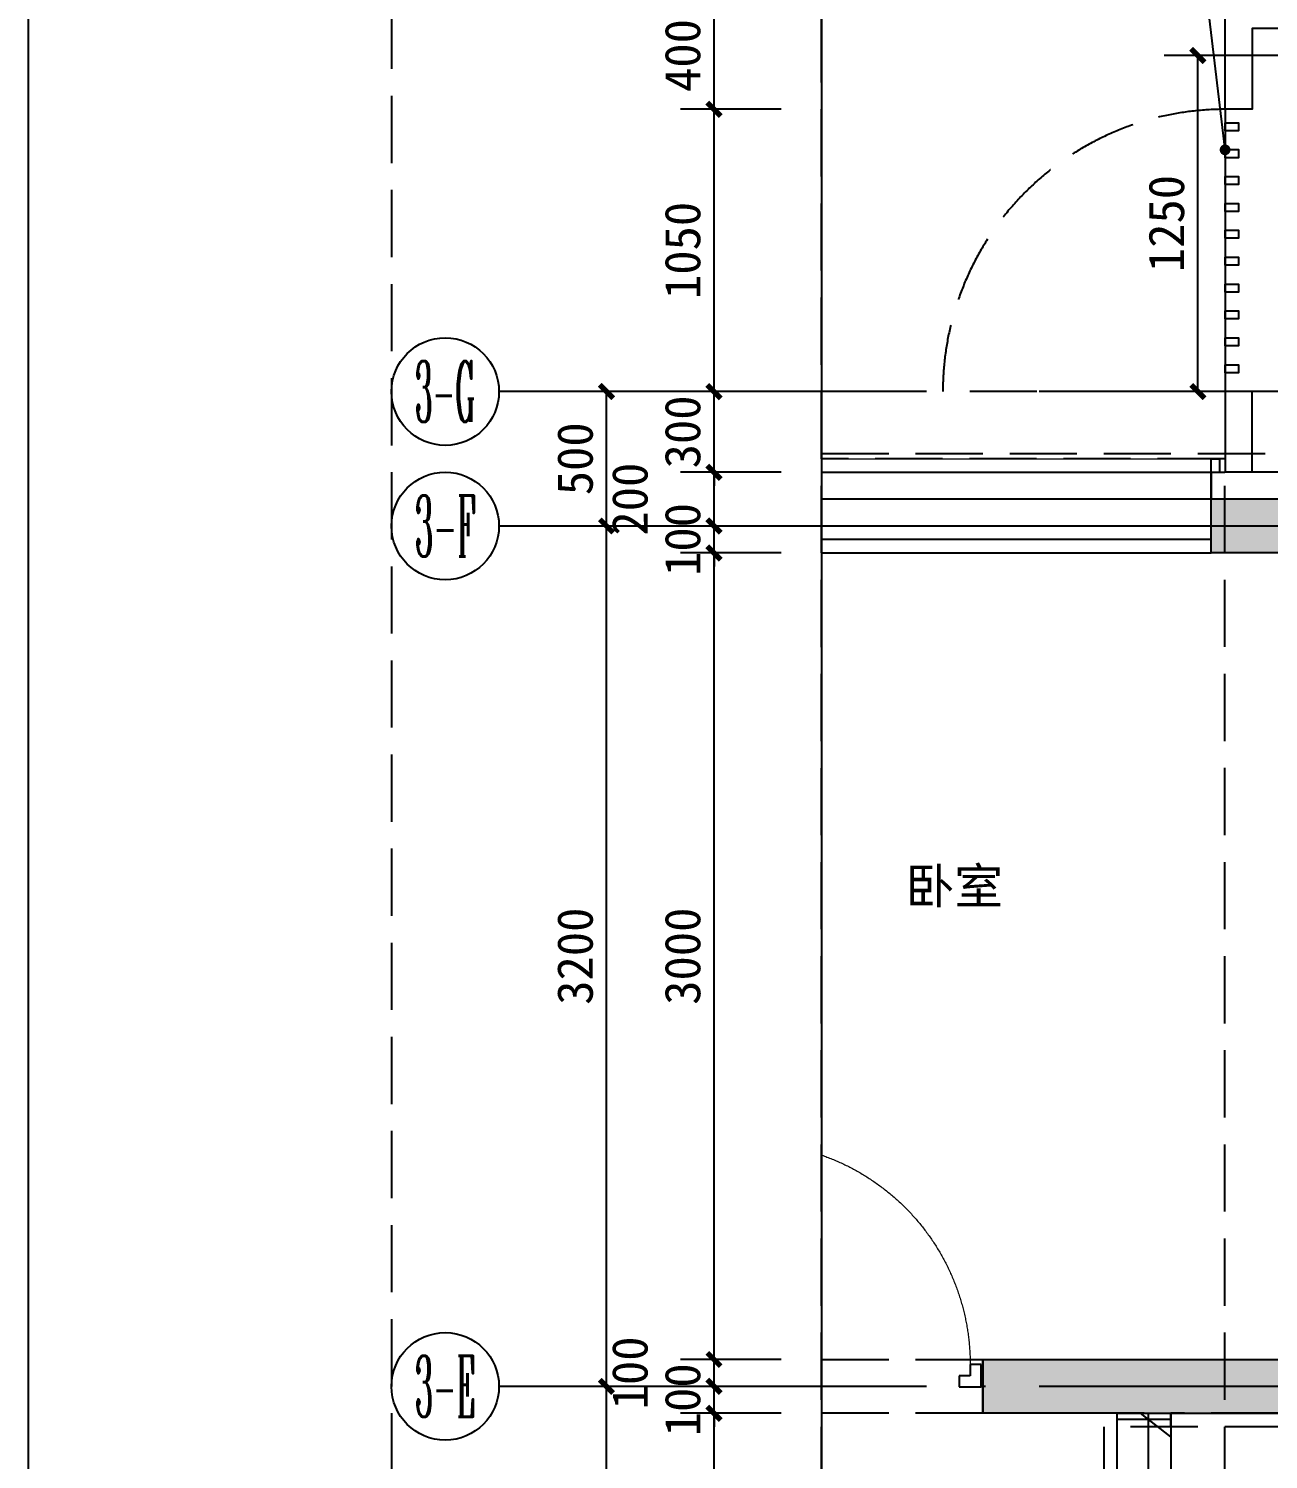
# Model space of a CAD drawing. Extents: x -10817 to 167545, y 26551 to 157048.
# Drawn here: x 25133 to 29746, y 119902 to 125224 of the extents above; entities that cross this region are included whole.
import ezdxf
from ezdxf.enums import TextEntityAlignment as Align
from ezdxf.xclip import XClip

# ---------------------------------------------------------------- set-up
doc = ezdxf.new("R2010")
doc.units = 0
doc.header["$LTSCALE"] = 1000
doc.header["$MEASUREMENT"] = 0
doc.header["$XCLIPFRAME"] = 0
for name, pattern in [('120-CF-3.1x2.3$0$DASH', [0.35, 0.25, -0.1]), ('120-墙体$0$120-墙体$0$DASH', [0.35, 0.25, -0.1]), ('120-墙体$0$DASH', [0.35, 0.25, -0.1]), ('DASH', [0.35, 0.25, -0.1]), ('DOTE', [2.42, 2, -0.2, 0.02, -0.2])]:
    doc.linetypes.add(name, pattern=pattern)
doc.layers.get('Defpoints').update_dxf_attribs({"color": 30, "linetype": 'DASH'})
for name, color, linetype in [('120-CF-3.1x2.3$0$A-FLOR-SPCL', 225, 'Continuous'), ('120-J-MC$0$A-WALL-INSL', 241, 'Continuous'), ('120-墙体$0$110-墙体$0$A-FLOR-UNDR', 177, 'Continuous'), ('120-墙体$0$110-墙体$0$A-FURN-MOVE', 47, 'Continuous'), ('120-墙体$0$120-墙体$0$A-COLU-CONC-HATC', 204, 'Continuous'), ('120-墙体$0$120-墙体$0$A-DOOR', 51, 'Continuous'), ('120-墙体$0$120-墙体$0$A-FURN-MOVE', 47, '120-墙体$0$120-墙体$0$DASH'), ('120-墙体$0$120-墙体$0$A-WALL-BLOK', 131, 'Continuous'), ('120-墙体$0$120-墙体$0$A-WALL-CONC', 9, 'Continuous'), ('120-墙体$0$120-墙体$0$A-WALL-INSL', 241, 'Continuous'), ('120-墙体$0$A-FLOR-HRAL', 71, 'Continuous'), ('120-墙体$0$A-FLOR-SPCL', 225, 'Continuous'), ('120-墙体$0$A-FLOR-UNDR', 177, 'Continuous'), ('120-墙体$0$A-WALL-BLOK', 131, 'Continuous'), ('120-墙体$0$A-WALL-STUD', 133, 'Continuous'), ('120-墙体$0$FF-固定家具(吊柜不落地、到顶)', 30, 'Continuous'), ('120-墙体-首层$0$120-墙体-首层$0$A-COLU-CONC-HATC', 204, 'Continuous'), ('120-墙体-首层$0$A-WALL-BLOK', 131, 'Continuous'), ('125-北侧门头$0$125-北侧门头$0$A-00-HX-113-wall-01Y$0$HRAL', 31, 'Continuous'), ('125-核心筒-首层南入$0$A-WALL-INSL', 241, 'Continuous'), ('3#楼首层线脚$0$A-00-HX-113-wall-01Y$0$HRAL', 31, 'Continuous'), ('A-ANNO-AXIS-CIRC', 3, 'Continuous'), ('A-ANNO-AXIS-TEXT', 7, 'Continuous'), ('A-ANNO-DIMS', 3, 'Continuous'), ('A-ANNO-DOTE', 10, 'DOTE'), ('A-ANNO-NOTE', 3, 'Continuous'), ('A-ANNO-SYMB', 3, 'Continuous'), ('A-ANNO-TEXT', 7, 'Continuous'), ('A-DOOR', 51, 'Continuous'), ('AXIS_TEXT', 7, 'Continuous')]:
    doc.layers.add(name, color=color, linetype=linetype)
doc.layers.add('120-墙体$0$A-DOOR', color=51, linetype='Continuous', plot=False)
doc.layers.add('3#楼首层线脚$0$A-00-15-4#-PM-TF$0$00-装饰-看', color=46, linetype='Continuous', lineweight=5)
doc.styles.add('120-CF-3.1x2.3$0$地上图例$0$厨、卫01$0$08.60厨卫$0$Standard', font='simhei.ttf')
doc.styles.add('_TCH_AXIS', font='COMPLEX', dxfattribs={"bigfont": 'GBCBIG'})
doc.styles.add('_TCH_DIM_T3', font='')
doc.styles.add('COMPLEX', font='COMPLEX')
doc.styles.get("Standard").update_dxf_attribs({"font": ''})
doc.styles.get('_TCH_DIM_T3').set_extended_font_data('SimSun')
doc.styles.get('Standard').set_extended_font_data('SimSun')
doc.dimstyles.new('_TCH_ARCH&&50', dxfattribs={"dimtxt": 132.911392, "dimasz": 50, "dimexe": 125, "dimexo": 150, "dimgap": 50, "dimtad": 1, "dimdec": 0, "dimzin": 0, "dimdsep": 46, "dimtxsty": '_TCH_DIM_T3', "dimblk": 'ARCHTICK', "dimcen": 0.09, "dimclrt": 7, "dimazin": 2, "dimtfac": 1, "dimtdec": 0, "dimtix": 1, "dimtmove": 2, "dimatfit": 3, "dimfxl": 50, "dimtolj": 1, "dimtzin": 0, "dimarcsym": 0})
pattern_1 = [(0, (0, 0), (0, 350), []), (37.875, (400, 0), (-169.615, 218.077), []), (90, (400, 0), (-450, 3e-14), [])]

# ---------------------------------------------------------------- blocks, each defined once
blk = doc.blocks.new('120-J-MC')
at = {"layer": '120-J-MC$0$A-WALL-INSL'}
for points in [[(-5700, 100), (-5700, 200), (-5500, 200), (-5500, 220), (-4700, 220), (-4700, 100)], [(-3500, 100), (-3500, 220), (-2500, 220), (-2500, 100)], [(-7200, 100), (-7200, 200), (-7250, 200)]]:
    blk.add_lwpolyline(points, dxfattribs=at)
blk = doc.blocks.new('120-J-MC-首层')
at = {"layer": 'Defpoints'}
blk.add_lwpolyline([(-6150, -10950), (-7250, -10950), (-7250, 250), (750, 250), (750, -12150), (-6150, -12150)], close=True, dxfattribs=at)
ref = blk.add_blockref('120-J-MC', (0, 0))
XClip(ref).set_block_clipping_path([(-6170.8192622978, -10950), (-7249.9951632023, -10950), (-7249.9951632023, 250), (750, 250), (750, -12150), (-6170.8192622978, -12150)])
blk = doc.blocks.new('125-北侧门头')
at = {"layer": '125-北侧门头$0$125-北侧门头$0$A-00-HX-113-wall-01Y$0$HRAL'}
for points in [[(2999.3, -1750), (4048.5, -1750), (4048.5, -2050), (4148.7, -2050), (4148.7, -1650), (2999.3, -1650)], [(4148.7, -2050), (4148.7, -3100)], [(4048.5, -3400), (4048.5, -3100), (4148.7, -3100), (4148.7, -3400)]]:
    blk.add_lwpolyline(points, dxfattribs=at)
for points in [[(4148.7, -2130), (4148.7, -2100), (4098.7, -2100), (4098.6, -2130)], [(4148.7, -2230), (4148.7, -2200), (4098.7, -2200), (4098.6, -2230)], [(4148.7, -2330), (4148.7, -2300), (4098.7, -2300), (4098.6, -2330)], [(4148.7, -2430), (4148.7, -2400), (4098.7, -2400), (4098.6, -2430)], [(4148.7, -2530), (4148.7, -2500), (4098.7, -2500), (4098.6, -2530)], [(4148.7, -2630), (4148.7, -2600), (4098.7, -2600), (4098.6, -2630)], [(4148.7, -2730), (4148.7, -2700), (4098.7, -2700), (4098.6, -2730)], [(4148.7, -2830), (4148.7, -2800), (4098.7, -2800), (4098.6, -2830)], [(4148.7, -2930), (4148.7, -2900), (4098.7, -2900), (4098.6, -2930)], [(4148.7, -3030), (4148.7, -3000), (4098.7, -3000), (4098.6, -3030)]]:
    blk.add_lwpolyline(points, close=True, dxfattribs=at)
blk = doc.blocks.new('125-核心筒-首层南入')
at = {"layer": '125-核心筒-首层南入$0$A-WALL-INSL'}
blk.add_lwpolyline([(600, 10800), (600, 10900), (1250, 10900), (1250, 7900), (1450, 7900), (1450, 7300), (2400, 7300)], dxfattribs=at)
blk.add_blockref('125-北侧门头', (-1750, 10700))
blk = doc.blocks.new('*U193')
at = {"layer": '120-墙体$0$110-墙体$0$A-FLOR-UNDR'}
blk.add_line((0, 40.8), (280.7, 40.8), dxfattribs=at)
at = {"layer": '120-墙体$0$110-墙体$0$A-FURN-MOVE'}
blk.add_lwpolyline([(0, 390.8), (127.1, 84), (290, 40.8)], dxfattribs=at)
blk.add_lwpolyline([(10.6, 51.3), (290, 51.3), (290, 380.8), (10.6, 380.8)], close=True, dxfattribs=at)
blk.add_lwpolyline([(175, 30.8, 0, 30, 0), (175, 10, 30, 30, 0)], format="xyseb", dxfattribs=at)
at = {"layer": '120-墙体$0$FF-固定家具(吊柜不落地、到顶)'}
blk.add_lwpolyline([(0, 390.8), (300, 390.8), (300, 40.8), (0, 40.8)], close=True, dxfattribs=at)
blk = doc.blocks.new('120-CF-3.1x2.3$0$jyr5')
at = {"layer": '120-CF-3.1x2.3$0$A-FLOR-SPCL'}
for p, q in [((745622.7, 32900.4), (745622.7, 33049.9)), ((745642.7, 32900.4), (745642.7, 33049.9)), ((745603.7, 32932.4), (745603.7, 32831.3)), ((745623.7, 32932.4), (745623.7, 32831.3)), ((745662.2, 32887.9), (745655.2, 32887.9)), ((745662.2, 32867.9), (745655.2, 32867.9)), ((745806.7, 32877.9), (745770.7, 32877.9)), ((745806.7, 32733.9), (745806.7, 32877.9)), ((745615.4, 32803.1), (745661.7, 32756.8)), ((745629.5, 32817.2), (745675.9, 32770.9)), ((745806.7, 32733.9), (745770.7, 32733.9))]:
    blk.add_line(p, q, dxfattribs=at)
for points in [[(745600.7, 32954.9, -1), (745626.7, 32954.9), (745626.7, 32932.4), (745600.7, 32932.4)], [(745655.2, 32864.9), (745639.7, 32864.9, -0.414214), (745619.7, 32884.9), (745619.7, 32900.4), (745645.7, 32900.4), (745645.7, 32890.9), (745655.2, 32890.9)], [(745770.7, 32712.9), (745770.7, 32898.9, 0.414214), (745760.7, 32908.9), (745643.7, 32908.9, 0.414214), (745633.7, 32898.9), (745633.7, 32712.9, 0.414214), (745643.7, 32702.9), (745760.7, 32702.9, 0.414214)], [(745684.7, 32890.9, -1), (745684.7, 32864.9), (745662.2, 32864.9), (745662.2, 32890.9)], [(745693.9, 32757.1, -1), (745675.5, 32738.7), (745659.6, 32754.6), (745678, 32773)]]:
    blk.add_lwpolyline(points, format="xyb", close=True, dxfattribs=at)
for centre, radius in [((745632.7, 33078.2), 30), ((745684.7, 32877.9), 15), ((745684.7, 32877.9), 10), ((745684.7, 32747.9), 15), ((745684.7, 32747.9), 10)]:
    blk.add_circle(centre, radius, dxfattribs=at)
for radius in [40, 20]:
    blk.add_arc((745643.7, 32831.3), radius, 180, 225, dxfattribs=at)
blk = doc.blocks.new('120-CF-3.1x2.3$0$分集水器')
at = {"layer": '120-CF-3.1x2.3$0$A-FLOR-SPCL'}
blk.add_lwpolyline([(650, 120), (0, 120), (0, 0), (650, 0)], close=True, dxfattribs=at)
at = {"layer": '120-CF-3.1x2.3$0$A-FLOR-SPCL', "style": '120-CF-3.1x2.3$0$地上图例$0$厨、卫01$0$08.60厨卫$0$Standard'}
blk.add_text('F', height=104.6, dxfattribs=at).set_placement((288.5, 8.9))
blk = doc.blocks.new('120-CF-3.1x2.3$0$A$C7214d1e0')
at = {"layer": '120-CF-3.1x2.3$0$A-FLOR-SPCL'}
for p, q in [((966.4, 797), (0, 797)), ((0, 797), (0, 153.5)), ((384.4, 153.5), (384.4, 797)), ((966.4, 153.5), (966.4, 797)), ((0, 732.8), (384.4, 732.8)), ((384.4, 732.8), (966.4, 732.8)), ((0, 153.5), (966.4, 153.5)), ((403.6, 0), (966.4, 153.5)), ((547.8, 153.5), (425.8, 123.9)), ((425.8, 123.9), (437.9, 30.8)), ((437.9, 30.8), (399.8, 14.3)), ((399.8, 14.3), (403.6, 0))]:
    blk.add_line(p, q, dxfattribs=at)
blk = doc.blocks.new('120-CF-3.1x2.3$0$建-1-2#楼提资底图$0$A-HXD-X1-F1$0$大单盆')
for p, q in [((34861.3, 15124.9), (34861.3, 14703.2)), ((35552.1, 15154.1), (34890.4, 15154.1)), ((35581.3, 15124.9), (35581.3, 14703.2)), ((34949.5, 15076.4), (35493.8, 15076.4)), ((35396.5, 15098.1), (35359.7, 14999.7)), ((35376.5, 14990), (35443.3, 15071.1)), ((35424.4, 15108.1), (35438, 15100.3)), ((34891.2, 14761.5), (34891.2, 15018.1)), ((35552.1, 15018.1), (35552.1, 14761.5)), ((35359.7, 14999.7), (35376.5, 14990)), ((35493.8, 14703.2), (34949.5, 14703.2)), ((34890.4, 14674.1), (35552.1, 14674.1))]:
    blk.add_line(p, q)
for centre, radius in [((35368.1, 15105.5), 19.4), ((35484.7, 15105.5), 19.4), ((35541.7, 15105.5), 19.4), ((35406.1, 14914), 24.3)]:
    blk.add_circle(centre, radius)
for centre, radius, start, end in [((34890.4, 15124.9), 29.1, 90, 180), ((35552.1, 15124.9), 29.1, 0, 90), ((34949.5, 15018.1), 58.3, 90, 180), ((35414.7, 15091.3), 19.4, 60, 159.4623), ((35428.3, 15083.5), 19.4, 320.5377, 60), ((35493.8, 15018.1), 58.3, 0, 90), ((34949.5, 14761.5), 58.3, 180, 270), ((35493.8, 14761.5), 58.3, 270, 0), ((34890.4, 14703.2), 29.1, 180, 270), ((35552.1, 14703.2), 29.1, 270, 0)]:
    blk.add_arc(centre, radius, start, end)
blk = doc.blocks.new('120-CF-3.1x2.3$0$88')
for p, q in [((-662.94, 388.62), (22.86, 388.62)), ((-662.94, 0), (-662.94, 388.62)), ((-640.08, 0), (-640.08, 388.62)), ((0, 0), (0, 388.62)), ((22.86, 388.62), (22.86, 0)), ((-502.92, 342.9), (-502.92, 297.18)), ((-137.16, 342.9), (-137.16, 297.18)), ((-594.36, 251.46), (-548.64, 251.46)), ((-411.48, 251.46), (-457.2, 251.46)), ((-228.6, 251.46), (-182.88, 251.46)), ((-45.72, 251.46), (-91.44, 251.46)), ((-502.92, 160.02), (-502.92, 205.74)), ((-137.16, 160.02), (-137.16, 205.74)), ((0, 137.16), (-640.08, 137.16)), ((22.86, 0), (-662.94, 0)), ((0, 45.72), (-640.08, 45.72))]:
    blk.add_line(p, q)
for centre, radius in [((-502.92, 251.46), 91.44), ((-137.16, 251.46), 91.44), ((-571.5, 91.44), 22.86), ((-480.06, 91.44), 22.86), ((-297.18, 91.44), 22.86), ((-228.6, 91.44), 22.86), ((-137.16, 91.44), 22.86), ((-68.58, 91.44), 22.86)]:
    blk.add_circle(centre, radius)
blk = doc.blocks.new('120-CF-3.1x2.3$0$XU-125-SF$0$$0$XU-(115-120)H(2)$0$A-Kitchen-Water heater-340x190')
at = {"layer": '120-CF-3.1x2.3$0$A-FLOR-SPCL'}
for p, q in [((47.3, -187), (47.3, -185)), ((77.3, -185), (77.3, -187))]:
    blk.add_line(p, q, dxfattribs=at)
for points in [[(57.8, -20), (67.8, 0), (140.8, 0), (150.8, -20), (170.8, -20), (170.8, -165, -0.414214), (150.8, -185), (-149.2, -185, -0.414214), (-169.2, -165), (-169.2, -20), (-149.2, -20), (-139.2, 0), (-66.2, 0), (-56.2, -20)], [(-64.2, -55), (75.8, -55, 0.414214), (80.8, -50), (80.8, -40, -0.414214), (85.8, -35), (155.8, -35), (155.8, -165, -0.414214), (150.8, -170), (-149.2, -170, -0.414214), (-154.2, -165), (-154.2, -35), (-74.2, -35, -0.414214), (-69.2, -40), (-69.2, -50, 0.414214)]]:
    blk.add_lwpolyline(points, format="xyb", close=True, dxfattribs=at)
blk.add_lwpolyline([(57.8, -20), (120.8, -20), (130.8, 0)], dxfattribs=at)
blk.add_lwpolyline([(64.8, -185), (64.8, -199, -0.414214), (63.8, -200), (60.8, -200, -0.414214), (59.8, -199), (59.8, -185)], format="xyb", dxfattribs=at)
for centre, radius in [((-54.2, -40), 8), ((0.8, -40), 12), ((67.8, -40), 8)]:
    blk.add_circle(centre, radius, dxfattribs=at)
for centre, start, end in [((60.9, -171.1), 229.4531, 266.9441), ((63.7, -171.1), 273.0559, 310.5469)]:
    blk.add_arc(centre, 20.9, start, end, dxfattribs=at)
at = {"layer": '120-CF-3.1x2.3$0$A-FLOR-SPCL', "style": '120-CF-3.1x2.3$0$地上图例$0$厨、卫01$0$08.60厨卫$0$Standard'}
blk.add_text('R', height=104.6, rotation=90, dxfattribs=at).set_placement((58.4, -119.4))
blk = doc.blocks.new('120-CF-3.1x2.3')
at = {"layer": '120-CF-3.1x2.3$0$A-FLOR-SPCL'}
for p, q in [((-400, -50), (-1950, -50)), ((-1950, -50), (-1950, -350)), ((-400, -450), (-400, -50)), ((-2250, -350), (-2250, -3050))]:
    blk.add_line(p, q, dxfattribs=at)
at = {"layer": '120-CF-3.1x2.3$0$A-FLOR-SPCL', "linetype": '120-CF-3.1x2.3$0$DASH'}
blk.add_line((-1950, -350), (-2250, -350), dxfattribs=at)
for points in [[(-1950, -350), (-2250, -350), (-2250, -1095), (-1950, -1095)], [(-1980, -380), (-2220, -380), (-2220, -1065), (-1980, -1065)], [(-400, -450), (-50, -450), (-50, -1115.9), (-400, -1115.9)], [(-370, -480), (-80, -480), (-80, -1085.9), (-370, -1085.9)], [(-1950, -1095), (-2250, -1095), (-2250, -1950), (-1950, -1950)], [(-400, -1115.9), (-50, -1115.9), (-50, -1731.8), (-400, -1731.8)], [(-1980, -1125), (-2220, -1125), (-2220, -1920), (-1980, -1920)], [(-370, -1145.9), (-80, -1145.9), (-80, -1701.8), (-370, -1701.8)], [(-400, -1731.8), (-50, -1731.8), (-50, -2347.7), (-400, -2347.7)], [(-370, -1761.8), (-80, -1761.8), (-80, -2317.7), (-370, -2317.7)], [(-400, -2347.7), (-50, -2347.7), (-50, -3045), (-400, -3045)], [(-370, -2377.7), (-80, -2377.7), (-80, -3015), (-370, -3015)]]:
    blk.add_lwpolyline(points, close=True, dxfattribs=at)
for points in [[(-2220, -380), (-1980, -1065)], [(-1980, -380), (-2220, -1065)], [(-80, -480), (-370, -1085.9)], [(-370, -480), (-80, -1085.9)], [(-2220, -1125), (-1980, -1920)], [(-1980, -1125), (-2220, -1920)], [(-80, -1145.9), (-370, -1701.8)], [(-370, -1145.9), (-80, -1701.8)], [(-80, -1761.8), (-370, -2317.7)], [(-370, -1761.8), (-80, -2317.7)], [(-80, -2377.7), (-370, -3015)], [(-370, -2377.7), (-80, -3015)]]:
    blk.add_lwpolyline(points, dxfattribs=at)
at = {"layer": '120-CF-3.1x2.3$0$A-FLOR-SPCL'}
blk.add_lwpolyline([(-50, -3045), (-650, -3045), (-650, -650), (-1650, -650), (-1650, -1950), (-2250, -1950)], dxfattribs=at)
at = {"layer": '120-CF-3.1x2.3$0$A-FLOR-SPCL', "linetype": '120-CF-3.1x2.3$0$DASH', "ltscale": 0.5}
blk.add_lwpolyline([(-80, -1609.5), (-80, -2204.5), (-630, -2204.5), (-630, -1609.5)], close=True, dxfattribs=at)
at = {"layer": 'Defpoints'}
blk.add_lwpolyline([(-2300, 0), (0, 0), (0, -3100), (-2300, -3100)], close=True, dxfattribs=at)
blk.add_blockref('120-CF-3.1x2.3$0$分集水器', (-1510, -170))
at = {"layer": '120-CF-3.1x2.3$0$A-FLOR-SPCL'}
for name, p, rotation in [('120-CF-3.1x2.3$0$jyr5', (-33512.8, 745522.2), 270), ('120-CF-3.1x2.3$0$XU-125-SF$0$$0$XU-(115-120)H(2)$0$A-Kitchen-Water heater-340x190', (-50, -774.8), 270), ('120-CF-3.1x2.3$0$88', (-530, -2227), 270), ('120-CF-3.1x2.3$0$A$C7214d1e0', (-1453, -3036.4), 90)]:
    blk.add_blockref(name, p, dxfattribs=dict(at, rotation=rotation))
at = {"layer": '120-CF-3.1x2.3$0$A-FLOR-SPCL', "extrusion": (0, 0, -1), "zscale": -1}
blk.add_blockref('120-CF-3.1x2.3$0$建-1-2#楼提资底图$0$A-HXD-X1-F1$0$大单盆', (-34071.3, -15274.1), dxfattribs=at)
blk = doc.blocks.new('120-墙体$0$A$C738E77EC')
at = {"layer": '120-墙体$0$A-DOOR'}
for points in [[(-777.5, 70), (0, 70), (0, 100), (-777.5, 100)], [(-777.5, 35), (0, 35), (0, 65), (-777.5, 65)], [(-777.5, 0), (0, 0), (0, 30), (-777.5, 30)]]:
    blk.add_lwpolyline(points, close=True, dxfattribs=at)
blk.add_lwpolyline([(-777.5, 15), (-902.5, 15), (-871.9, 50)], dxfattribs=at)
blk = doc.blocks.new('120-墙体$0$A$C58701B68')
at = {"layer": '120-墙体$0$A-FLOR-SPCL'}
h = blk.add_hatch(dxfattribs=at)
h.set_pattern_fill('ANSI37', color=256, scale=75, angle=180, style=0)
h.set_pattern_definition([(225, (-1337723.929, -290666.487), (6.629126075, -6.62912607), []), (315, (-1337723.929, -290666.487), (6.62912607, 6.629126075), [])])
h.paths.add_polyline_path([(37.5, 415), (0, 350), (-37.5, 415)])
h = blk.add_hatch(dxfattribs=at)
h.set_pattern_fill('ANSI37', color=256, scale=75, angle=180, style=0)
h.set_pattern_definition([(225, (-1337723.929, -290791.149), (6.629126075, -6.62912607), []), (315, (-1337723.929, -290791.149), (6.62912607, 6.629126075), [])])
h.paths.add_polyline_path([(37.5, -65), (0, 0), (-37.5, -65)])
at = {"layer": '120-墙体$0$A-FLOR-SPCL', "linetype": '120-墙体$0$DASH'}
blk.add_line((0, 498.1), (0, -112.5), dxfattribs=at)
at = {"layer": '120-墙体$0$A-FLOR-SPCL'}
for points in [[(37.5, 415), (0, 350), (-37.5, 415)], [(-40, 0), (40, 0), (40, 350), (-40, 350)], [(37.5, -65), (0, 0), (-37.5, -65)]]:
    blk.add_lwpolyline(points, close=True, dxfattribs=at)
blk = doc.blocks.new('120-墙体$0$120-墙体$0$$TCHSYS$WIN2D')
for p, q in [((-0.5, 0.5), (0.5, 0.5)), ((-0.5, 0.5), (-0.5, -0.5)), ((0.5, 0.5), (0.5, -0.5)), ((0.5, 0.1667), (-0.5, 0.1667)), ((0.5, -0.1667), (-0.5, -0.1667)), ((-0.5, -0.5), (0.5, -0.5))]:
    blk.add_line(p, q)
blk = doc.blocks.new('120-墙体$0$120-墙体$0$$DorLib2D$00000009')
for p, q in [((0.4129, 0.9053), (0.4129, 0.0807)), ((0.4541, 0.9053), (0.4129, 0.9053)), ((0.4541, 0.0807), (0.4541, 0.9053)), ((0.4129, 0.7822), (0.378, 0.7822)), ((0.489, 0.7822), (0.4541, 0.7822)), ((0.4129, 0.6235), (0.378, 0.6235)), ((0.489, 0.6235), (0.4541, 0.6235)), ((-0.4941, 0.0807), (-0.4529, 0.0807)), ((-0.4941, -0.0018), (-0.4941, 0.0807)), ((-0.4529, 0.0807), (-0.4529, 0.0395)), ((0.4129, 0.0807), (0.4541, 0.0807)), ((0.4953, 0.0807), (0.4541, 0.0807)), ((0.4541, 0.0807), (0.4541, 0.0395)), ((0.4953, -0.0018), (0.4953, 0.0807)), ((-0.4529, 0.0395), (-0.4117, 0.0395)), ((-0.4117, 0.0395), (-0.4117, -0.0018)), ((0.4541, 0.0395), (0.4129, 0.0395)), ((0.4129, 0.0395), (0.4129, -0.0018)), ((-0.4941, -0.0018), (-0.4941, -0.0018)), ((-0.4117, -0.0018), (-0.4941, -0.0018)), ((0.4129, -0.0018), (0.4953, -0.0018)), ((0.4953, -0.0018), (0.4953, -0.0018))]:
    blk.add_line(p, q)
at = {"lineweight": 13}
for p, q in [((0.378, 0.7822), (0.378, 0.6235)), ((0.489, 0.7822), (0.489, 0.6235))]:
    blk.add_line(p, q, dxfattribs=at)
blk.add_arc((0.3716, 0.0817), 0.8246, 87.134, 180.0717, dxfattribs=at)
blk = doc.blocks.new('120-墙体')
at = {"layer": '120-墙体$0$120-墙体$0$A-COLU-CONC-HATC'}
for points in [[(-7800, 100), (-7800, -100), (-7200, -100), (-7200, 100)], [(-5700, 100), (-5700, -100), (-5250, -100), (-5250, 100)], [(-5250, 100), (-5250, -100), (-4700, -100), (-4700, 100)], [(-3500, 100), (-3500, -100), (-2850, -100), (-2850, 100)], [(-2850, 100), (-2850, -100), (-2500, -100), (-2500, 100)], [(-6950, -3300), (-6950, -3100), (-7800, -3100), (-7800, -3300)], [(-6950, -3300), (-6350, -3300), (-6350, -3100), (-6950, -3100)]]:
    blk.add_hatch(color=256, dxfattribs=at).paths.add_polyline_path(points)
h = blk.add_hatch(dxfattribs=at)
h.set_pattern_fill('空心砖', color=256, scale=100, style=0)
h.set_pattern_definition(pattern_1)
h.paths.add_polyline_path([(-7050, -4700), (-6850, -4900), (-6850, -3300), (-7050, -3300)])
at = {"layer": '120-墙体$0$120-墙体$0$A-FURN-MOVE'}
blk.add_circle((-5050, -250), 55, dxfattribs=at)
at = {"layer": '120-墙体$0$120-墙体$0$A-WALL-BLOK'}
for p, q in [((-5300, -100), (-5300, -3100)), ((-5200, -100), (-5200, -3200)), ((-2900, -100), (-2900, -3200)), ((-2800, -100), (-2800, -3100)), ((-5300, -3100), (-5350, -3100)), ((-2750, -3100), (-2800, -3100)), ((-5150, -3200), (-5200, -3200)), ((-5150, -3300), (-5150, -3200)), ((-2900, -3200), (-2950, -3200)), ((-2950, -3300), (-2950, -3200)), ((-5250, -3300), (-5350, -3300)), ((-5150, -3300), (-5250, -3300)), ((-2850, -3300), (-2950, -3300)), ((-2750, -3300), (-2850, -3300))]:
    blk.add_line(p, q, dxfattribs=at)
at = {"layer": '120-墙体$0$120-墙体$0$A-WALL-CONC'}
for p, q in [((-7800, 100), (-7200, 100)), ((-7200, -100), (-7200, 100)), ((-5700, -100), (-5700, 100)), ((-5700, 100), (-5250, 100)), ((-5250, 100), (-4700, 100)), ((-4700, -100), (-4700, 100)), ((-3500, -100), (-3500, 100)), ((-3500, 100), (-2850, 100)), ((-2850, 100), (-2500, 100)), ((-7800, -100), (-7200, -100)), ((-5700, -100), (-5250, -100)), ((-5250, -100), (-4700, -100)), ((-3500, -100), (-2850, -100)), ((-2850, -100), (-2500, -100)), ((-6950, -3100), (-7800, -3100)), ((-6350, -3100), (-6950, -3100)), ((-6350, -3300), (-6350, -3100)), ((-5350, -3100), (-5350, -3300)), ((-6950, -3300), (-7800, -3300)), ((-6950, -3300), (-6350, -3300))]:
    blk.add_line(p, q, dxfattribs=at)
at = {"layer": '120-墙体$0$120-墙体$0$A-WALL-INSL'}
for p, q in [((-4700, 220), (-4700, 100)), ((-3500, 220), (-3500, 100)), ((-7200, 200), (-7200, 100)), ((-5700, 200), (-5700, 100))]:
    blk.add_line(p, q, dxfattribs=at)
blk.add_lwpolyline([(-7200, 100), (-7200, 200), (-7250, 200)], dxfattribs=at)
at = {"layer": '120-墙体$0$A-FLOR-HRAL'}
blk.add_lwpolyline([(-7200, -50), (-5700, -50), (-5700, -100), (-7200, -100)], close=True, dxfattribs=at)
at = {"layer": '120-墙体$0$A-FLOR-UNDR'}
blk.add_lwpolyline([(-2900, -550), (-3300, -550), (-3300, -100), (-2900, -100)], close=True, dxfattribs=at)
blk.add_lwpolyline([(-2900, -100), (-3161.6, -164.3), (-3200, -450)], dxfattribs=at)
at = {"layer": '120-墙体$0$A-WALL-BLOK'}
for p, q in [((-7050, -4700), (-7050, -3300)), ((-6850, -4900), (-6850, -3300))]:
    blk.add_line(p, q, dxfattribs=at)
at = {"layer": '120-墙体$0$A-WALL-STUD'}
for p, q in [((-4950, -100), (-4950, -350)), ((-4900, -100), (-4950, -100)), ((-4900, -100), (-4900, -400)), ((-3250, -500), (-3250, -100)), ((-3250, -100), (-3200, -100)), ((-3200, -450), (-3200, -100)), ((-5200, -350), (-4950, -350)), ((-5200, -350), (-5200, -400)), ((-5200, -400), (-4900, -400)), ((-2900, -450), (-3200, -450)), ((-2900, -500), (-2900, -450)), ((-2900, -500), (-3250, -500))]:
    blk.add_line(p, q, dxfattribs=at)
at = {"layer": 'Defpoints'}
blk.add_lwpolyline([(-7800, 100), (-7800, -3300), (-7050, -3300), (-7050, -4700), (-8350, -4700), (-8350, -7200), (-9550, -7200), (-9550, -11200)], dxfattribs=at)
blk.add_lwpolyline([(-6350, -3300), (-1750, -3300), (-1750, -3100), (-6350, -3100)], close=True, dxfattribs=at)
for name, p in [('120-墙体$0$A$C58701B68', (-3375, -130)), ('120-CF-3.1x2.3', (-2900, -100))]:
    blk.add_blockref(name, p)
at = {"xscale": -1}
blk.add_blockref('120-墙体$0$A$C738E77EC', (-5150, -3300), dxfattribs=at)
at = {"layer": '120-墙体$0$120-墙体$0$A-DOOR'}
for p, xscale, yscale, zscale in [((-4100, 60), -1200, -320, 320), ((-6450, 50), -1500, -300, 300)]:
    blk.add_blockref('120-墙体$0$120-墙体$0$$TCHSYS$WIN2D', p, dxfattribs=dict(at, xscale=xscale, yscale=yscale, zscale=zscale))
at = {"layer": '120-墙体$0$120-墙体$0$A-DOOR', "xscale": -1000, "yscale": -1000, "zscale": 200, "rotation": 180}
blk.add_blockref('120-墙体$0$120-墙体$0$$DorLib2D$00000009', (-5850, -3200), dxfattribs=at)
at = {"layer": '120-墙体$0$FF-固定家具(吊柜不落地、到顶)'}
blk.add_blockref('*U193', (-3200, -490.8), dxfattribs=at)
blk = doc.blocks.new('120-墙体-首层')
at = {"layer": '120-墙体-首层$0$120-墙体-首层$0$A-COLU-CONC-HATC'}
h = blk.add_hatch(dxfattribs=at)
h.set_pattern_fill('空心砖', color=256, scale=100, style=0)
h.set_pattern_definition(pattern_1)
h.paths.add_polyline_path([(-7050, -3300), (-7050, -5800), (-6850, -5800), (-6850, -3300)])
at = {"layer": '120-墙体-首层$0$A-WALL-BLOK'}
for p, q in [((-7050, -3300), (-7050, -5800)), ((-6850, -3300), (-7050, -3300)), ((-6850, -5800), (-6850, -3300))]:
    blk.add_line(p, q, dxfattribs=at)
at = {"layer": 'Defpoints'}
blk.add_lwpolyline([(-9600, -10995), (-9600, -11250), (750, -11250), (750, -4850), (250, -4850), (250, 270), (-7850, 270), (-7850, -3350), (-6800, -3350), (-6800, -6400), (-6500, -6400), (-6500, -10995)], close=True, dxfattribs=at)
ref = blk.add_blockref('120-墙体', (0, 0))
XClip(ref).set_block_clipping_path([(-9600, -10995), (-9600, -11250), (750, -11250), (750, -4850), (250, -4850), (250, 270), (-7850, 270), (-7850, -3350), (-6800, -3350), (-6800, -6400), (-6500, -6400), (-6500, -10995)])
blk = doc.blocks.new('3#楼首层线脚')
at = {"layer": '3#楼首层线脚$0$A-00-15-4#-PM-TF$0$00-装饰-看', "color": 251}
blk.add_lwpolyline([(3949.3, 7350), (2450, 7349.9)], dxfattribs=at)
blk.add_lwpolyline([(3949.3, 7350), (2450, 7349.9)], dxfattribs=at)
at = {"layer": '3#楼首层线脚$0$A-00-HX-113-wall-01Y$0$HRAL'}
blk.add_lwpolyline([(2450, 7300), (2450, 7350), (2420, 7350), (2420, 7300)], dxfattribs=at)
blk.add_lwpolyline([(2450, 7300), (2450, 7350), (2420, 7350), (2420, 7300)], dxfattribs=at)
blk = doc.blocks.new('_ArchTick')
at = {"color": 0, "linetype": 'ByBlock', "const_width": 0.4}
blk.add_lwpolyline([(-0.5, -0.5), (0.5, 0.5)], dxfattribs=at)
blk = doc.blocks.new('*D2760')
at = {"layer": 'A-ANNO-DIMS', "color": 0, "lineweight": -2, "transparency": 16777216}
for p, q in [((29883.3, 125123.5), (29358.3, 125123.5)), ((29483.3, 123873.4), (29483.3, 125123.5)), ((29883.3, 123873.4), (29358.3, 123873.4))]:
    blk.add_line(p, q, dxfattribs=at)
at = {"layer": 'Defpoints', "color": 0, "transparency": 16777216}
for p in [(29483.3, 125123.5), (30033.3, 125123.5), (30033.3, 123873.4)]:
    blk.add_point(p, dxfattribs=at)
at = {"layer": 'A-ANNO-DIMS', "color": 0, "lineweight": -2, "transparency": 16777216, "xscale": 50, "yscale": 50, "zscale": 50}
for p, rotation in [((29483.3, 125123.5), 90), ((29483.3, 123873.4), 270)]:
    blk.add_blockref('_ArchTick', p, dxfattribs=dict(at, rotation=rotation))
at = {"layer": 'A-ANNO-DIMS', "color": 7, "transparency": 16777216, "insert": (29366.9, 124498.5), "char_height": 132.91, "attachment_point": 5, "rotation": 90, "style": '_TCH_DIM_T3'}
blk.add_mtext('\\A1;1250', dxfattribs=at)
blk = doc.blocks.new('*D3246')
at = {"layer": 'A-ANNO-DIMS', "color": 0, "lineweight": -2, "transparency": 16777216}
for p, q in [((27933.1, 120073.5), (27558.1, 120073.5)), ((27683.1, 118573.5), (27683.1, 120073.5)), ((27933.1, 118573.5), (27558.1, 118573.5))]:
    blk.add_line(p, q, dxfattribs=at)
at = {"layer": 'Defpoints', "color": 0, "transparency": 16777216}
for p in [(27683.1, 120073.5), (28083.1, 120073.5), (28083.1, 118573.5)]:
    blk.add_point(p, dxfattribs=at)
at = {"layer": 'A-ANNO-DIMS', "color": 0, "lineweight": -2, "transparency": 16777216, "xscale": 50, "yscale": 50, "zscale": 50}
for p, rotation in [((27683.1, 120073.5), 90), ((27683.1, 118573.5), 270)]:
    blk.add_blockref('_ArchTick', p, dxfattribs=dict(at, rotation=rotation))
at = {"layer": 'A-ANNO-DIMS', "color": 7, "transparency": 16777216, "insert": (27566.7, 119323.5), "char_height": 132.91, "attachment_point": 5, "rotation": 90, "style": '_TCH_DIM_T3'}
blk.add_mtext('\\A1;1500', dxfattribs=at)
blk = doc.blocks.new('*D3247')
at = {"layer": 'A-ANNO-DIMS', "color": 0, "lineweight": -2, "transparency": 16777216}
for p, q in [((27683.1, 120173.5), (27683.1, 120223.5)), ((27933.1, 120173.5), (27558.1, 120173.5)), ((27683.1, 120073.5), (27683.1, 120173.5)), ((27933.1, 120073.5), (27558.1, 120073.5)), ((27683.1, 120073.5), (27683.1, 120023.5))]:
    blk.add_line(p, q, dxfattribs=at)
at = {"layer": 'Defpoints', "color": 0, "transparency": 16777216}
for p in [(27683.1, 120173.5), (28083.1, 120173.5), (28083.1, 120073.5)]:
    blk.add_point(p, dxfattribs=at)
at = {"layer": 'A-ANNO-DIMS', "color": 0, "lineweight": -2, "transparency": 16777216, "xscale": 50, "yscale": 50, "zscale": 50}
for p, rotation in [((27683.1, 120173.5), 270), ((27683.1, 120073.5), 90)]:
    blk.add_blockref('_ArchTick', p, dxfattribs=dict(at, rotation=rotation))
at = {"layer": 'A-ANNO-DIMS', "color": 7, "transparency": 16777216, "insert": (27566.7, 120123.5), "char_height": 132.91, "attachment_point": 5, "rotation": 90, "style": '_TCH_DIM_T3'}
blk.add_mtext('\\A1;100', dxfattribs=at)
blk = doc.blocks.new('*D3248')
at = {"layer": 'A-ANNO-DIMS', "color": 0, "lineweight": -2, "transparency": 16777216}
for p, q in [((27933.1, 120273.5), (27558.1, 120273.5)), ((27683.1, 120173.5), (27683.1, 120273.5)), ((27933.1, 120173.5), (27558.1, 120173.5))]:
    blk.add_line(p, q, dxfattribs=at)
at = {"layer": 'Defpoints', "color": 0, "transparency": 16777216}
for p in [(27683.1, 120273.5), (28083.1, 120273.5), (28083.1, 120173.5)]:
    blk.add_point(p, dxfattribs=at)
at = {"layer": 'A-ANNO-DIMS', "color": 0, "lineweight": -2, "transparency": 16777216, "xscale": 50, "yscale": 50, "zscale": 50}
for p, rotation in [((27683.1, 120273.5), 90), ((27683.1, 120173.5), 270)]:
    blk.add_blockref('_ArchTick', p, dxfattribs=dict(at, rotation=rotation))
at = {"layer": 'A-ANNO-DIMS', "color": 7, "transparency": 16777216, "insert": (27370.6, 120223.5), "char_height": 132.91, "attachment_point": 5, "rotation": 90, "style": '_TCH_DIM_T3'}
blk.add_mtext('\\A1;100', dxfattribs=at)
blk = doc.blocks.new('*D3249')
at = {"layer": 'A-ANNO-DIMS', "color": 0, "lineweight": -2, "transparency": 16777216}
for p, q in [((27933.1, 123273.5), (27558.1, 123273.5)), ((27683.1, 120273.5), (27683.1, 123273.5)), ((27933.1, 120273.5), (27558.1, 120273.5))]:
    blk.add_line(p, q, dxfattribs=at)
at = {"layer": 'Defpoints', "color": 0, "transparency": 16777216}
for p in [(27683.1, 123273.5), (28083.1, 123273.5), (28083.1, 120273.5)]:
    blk.add_point(p, dxfattribs=at)
at = {"layer": 'A-ANNO-DIMS', "color": 0, "lineweight": -2, "transparency": 16777216, "xscale": 50, "yscale": 50, "zscale": 50}
for p, rotation in [((27683.1, 123273.5), 90), ((27683.1, 120273.5), 270)]:
    blk.add_blockref('_ArchTick', p, dxfattribs=dict(at, rotation=rotation))
at = {"layer": 'A-ANNO-DIMS', "color": 7, "transparency": 16777216, "insert": (27566.7, 121773.5), "char_height": 132.91, "attachment_point": 5, "rotation": 90, "style": '_TCH_DIM_T3'}
blk.add_mtext('\\A1;3000', dxfattribs=at)
blk = doc.blocks.new('*D3250')
at = {"layer": 'A-ANNO-DIMS', "color": 0, "lineweight": -2, "transparency": 16777216}
for p, q in [((27683.1, 123373.5), (27683.1, 123423.5)), ((27933.1, 123373.5), (27558.1, 123373.5)), ((27683.1, 123273.5), (27683.1, 123373.5)), ((27933.1, 123273.5), (27558.1, 123273.5)), ((27683.1, 123273.5), (27683.1, 123223.5))]:
    blk.add_line(p, q, dxfattribs=at)
at = {"layer": 'Defpoints', "color": 0, "transparency": 16777216}
for p in [(27683.1, 123373.5), (28083.1, 123373.5), (28083.1, 123273.5)]:
    blk.add_point(p, dxfattribs=at)
at = {"layer": 'A-ANNO-DIMS', "color": 0, "lineweight": -2, "transparency": 16777216, "xscale": 50, "yscale": 50, "zscale": 50}
for p, rotation in [((27683.1, 123373.5), 270), ((27683.1, 123273.5), 90)]:
    blk.add_blockref('_ArchTick', p, dxfattribs=dict(at, rotation=rotation))
at = {"layer": 'A-ANNO-DIMS', "color": 7, "transparency": 16777216, "insert": (27566.7, 123323.5), "char_height": 132.91, "attachment_point": 5, "rotation": 90, "style": '_TCH_DIM_T3'}
blk.add_mtext('\\A1;100', dxfattribs=at)
blk = doc.blocks.new('*D3251')
at = {"layer": 'A-ANNO-DIMS', "color": 0, "lineweight": -2, "transparency": 16777216}
for p, q in [((27933.1, 123573.5), (27558.1, 123573.5)), ((27683.1, 123373.5), (27683.1, 123573.5)), ((27933.1, 123373.5), (27558.1, 123373.5))]:
    blk.add_line(p, q, dxfattribs=at)
at = {"layer": 'Defpoints', "color": 0, "transparency": 16777216}
for p in [(27683.1, 123573.5), (28083.1, 123573.5), (28083.1, 123373.5)]:
    blk.add_point(p, dxfattribs=at)
at = {"layer": 'A-ANNO-DIMS', "color": 0, "lineweight": -2, "transparency": 16777216, "xscale": 50, "yscale": 50, "zscale": 50}
for p, rotation in [((27683.1, 123573.5), 90), ((27683.1, 123373.5), 270)]:
    blk.add_blockref('_ArchTick', p, dxfattribs=dict(at, rotation=rotation))
at = {"layer": 'A-ANNO-DIMS', "color": 7, "transparency": 16777216, "insert": (27370.6, 123473.5), "char_height": 132.91, "attachment_point": 5, "rotation": 90, "style": '_TCH_DIM_T3'}
blk.add_mtext('\\A1;200', dxfattribs=at)
blk = doc.blocks.new('*D3252')
at = {"layer": 'A-ANNO-DIMS', "color": 0, "lineweight": -2, "transparency": 16777216}
for p, q in [((27683.1, 123873.5), (27683.1, 123923.5)), ((27933.1, 123873.5), (27558.1, 123873.5)), ((27683.1, 123573.5), (27683.1, 123873.5)), ((27933.1, 123573.5), (27558.1, 123573.5)), ((27683.1, 123573.5), (27683.1, 123523.5))]:
    blk.add_line(p, q, dxfattribs=at)
at = {"layer": 'Defpoints', "color": 0, "transparency": 16777216}
for p in [(27683.1, 123873.5), (28083.1, 123873.5), (28083.1, 123573.5)]:
    blk.add_point(p, dxfattribs=at)
at = {"layer": 'A-ANNO-DIMS', "color": 0, "lineweight": -2, "transparency": 16777216, "xscale": 50, "yscale": 50, "zscale": 50}
for p, rotation in [((27683.1, 123873.5), 270), ((27683.1, 123573.5), 90)]:
    blk.add_blockref('_ArchTick', p, dxfattribs=dict(at, rotation=rotation))
at = {"layer": 'A-ANNO-DIMS', "color": 7, "transparency": 16777216, "insert": (27566.7, 123723.5), "char_height": 132.91, "attachment_point": 5, "rotation": 90, "style": '_TCH_DIM_T3'}
blk.add_mtext('\\A1;300', dxfattribs=at)
blk = doc.blocks.new('*D3253')
at = {"layer": 'A-ANNO-DIMS', "color": 0, "lineweight": -2, "transparency": 16777216}
for p, q in [((27933.1, 124923.5), (27558.1, 124923.5)), ((27683.1, 123873.5), (27683.1, 124923.5)), ((27933.1, 123873.5), (27558.1, 123873.5))]:
    blk.add_line(p, q, dxfattribs=at)
at = {"layer": 'Defpoints', "color": 0, "transparency": 16777216}
for p in [(27683.1, 124923.5), (28083.1, 124923.5), (28083.1, 123873.5)]:
    blk.add_point(p, dxfattribs=at)
at = {"layer": 'A-ANNO-DIMS', "color": 0, "lineweight": -2, "transparency": 16777216, "xscale": 50, "yscale": 50, "zscale": 50}
for p, rotation in [((27683.1, 124923.5), 90), ((27683.1, 123873.5), 270)]:
    blk.add_blockref('_ArchTick', p, dxfattribs=dict(at, rotation=rotation))
at = {"layer": 'A-ANNO-DIMS', "color": 7, "transparency": 16777216, "insert": (27566.7, 124398.5), "char_height": 132.91, "attachment_point": 5, "rotation": 90, "style": '_TCH_DIM_T3'}
blk.add_mtext('\\A1;1050', dxfattribs=at)
blk = doc.blocks.new('*D3254')
at = {"layer": 'A-ANNO-DIMS', "color": 0, "lineweight": -2, "transparency": 16777216}
for p, q in [((27933.1, 125323.5), (27558.1, 125323.5)), ((27683.1, 124923.5), (27683.1, 125323.5)), ((27933.1, 124923.5), (27558.1, 124923.5))]:
    blk.add_line(p, q, dxfattribs=at)
at = {"layer": 'Defpoints', "color": 0, "transparency": 16777216}
for p in [(27683.1, 125323.5), (28083.1, 125323.5), (28083.1, 124923.5)]:
    blk.add_point(p, dxfattribs=at)
at = {"layer": 'A-ANNO-DIMS', "color": 0, "lineweight": -2, "transparency": 16777216, "xscale": 50, "yscale": 50, "zscale": 50}
for p, rotation in [((27683.1, 125323.5), 90), ((27683.1, 124923.5), 270)]:
    blk.add_blockref('_ArchTick', p, dxfattribs=dict(at, rotation=rotation))
at = {"layer": 'A-ANNO-DIMS', "color": 7, "transparency": 16777216, "insert": (27566.7, 125123.5), "char_height": 132.91, "attachment_point": 5, "rotation": 90, "style": '_TCH_DIM_T3'}
blk.add_mtext('\\A1;400', dxfattribs=at)
blk = doc.blocks.new('*D3261')
at = {"layer": 'A-ANNO-DIMS', "color": 0, "lineweight": -2, "transparency": 16777216}
for p, q in [((27533.1, 120173.5), (27158.1, 120173.5)), ((27283.1, 118573.5), (27283.1, 120173.5)), ((27533.1, 118573.5), (27158.1, 118573.5))]:
    blk.add_line(p, q, dxfattribs=at)
at = {"layer": 'Defpoints', "color": 0, "transparency": 16777216}
for p in [(27283.1, 120173.5), (27683.1, 120173.5), (27683.1, 118573.5)]:
    blk.add_point(p, dxfattribs=at)
at = {"layer": 'A-ANNO-DIMS', "color": 0, "lineweight": -2, "transparency": 16777216, "xscale": 50, "yscale": 50, "zscale": 50}
for p, rotation in [((27283.1, 120173.5), 90), ((27283.1, 118573.5), 270)]:
    blk.add_blockref('_ArchTick', p, dxfattribs=dict(at, rotation=rotation))
at = {"layer": 'A-ANNO-DIMS', "color": 7, "transparency": 16777216, "insert": (27166.7, 119373.5), "char_height": 132.91, "attachment_point": 5, "rotation": 90, "style": '_TCH_DIM_T3'}
blk.add_mtext('\\A1;1600', dxfattribs=at)
blk = doc.blocks.new('*D3262')
at = {"layer": 'A-ANNO-DIMS', "color": 0, "lineweight": -2, "transparency": 16777216}
for p, q in [((27533.1, 123373.5), (27158.1, 123373.5)), ((27283.1, 120173.5), (27283.1, 123373.5)), ((27533.1, 120173.5), (27158.1, 120173.5))]:
    blk.add_line(p, q, dxfattribs=at)
at = {"layer": 'Defpoints', "color": 0, "transparency": 16777216}
for p in [(27283.1, 123373.5), (27683.1, 123373.5), (27683.1, 120173.5)]:
    blk.add_point(p, dxfattribs=at)
at = {"layer": 'A-ANNO-DIMS', "color": 0, "lineweight": -2, "transparency": 16777216, "xscale": 50, "yscale": 50, "zscale": 50}
for p, rotation in [((27283.1, 123373.5), 90), ((27283.1, 120173.5), 270)]:
    blk.add_blockref('_ArchTick', p, dxfattribs=dict(at, rotation=rotation))
at = {"layer": 'A-ANNO-DIMS', "color": 7, "transparency": 16777216, "insert": (27166.7, 121773.5), "char_height": 132.91, "attachment_point": 5, "rotation": 90, "style": '_TCH_DIM_T3'}
blk.add_mtext('\\A1;3200', dxfattribs=at)
blk = doc.blocks.new('*D3263')
at = {"layer": 'A-ANNO-DIMS', "color": 0, "lineweight": -2, "transparency": 16777216}
for p, q in [((27533.1, 123873.5), (27158.1, 123873.5)), ((27283.1, 123373.5), (27283.1, 123873.5)), ((27533.1, 123373.5), (27158.1, 123373.5))]:
    blk.add_line(p, q, dxfattribs=at)
at = {"layer": 'Defpoints', "color": 0, "transparency": 16777216}
for p in [(27283.1, 123873.5), (27683.1, 123873.5), (27683.1, 123373.5)]:
    blk.add_point(p, dxfattribs=at)
at = {"layer": 'A-ANNO-DIMS', "color": 0, "lineweight": -2, "transparency": 16777216, "xscale": 50, "yscale": 50, "zscale": 50}
for p, rotation in [((27283.1, 123873.5), 90), ((27283.1, 123373.5), 270)]:
    blk.add_blockref('_ArchTick', p, dxfattribs=dict(at, rotation=rotation))
at = {"layer": 'A-ANNO-DIMS', "color": 7, "transparency": 16777216, "insert": (27166.7, 123623.5), "char_height": 132.91, "attachment_point": 5, "rotation": 90, "style": '_TCH_DIM_T3'}
blk.add_mtext('\\A1;500', dxfattribs=at)
blk = doc.blocks.new('_AXISO')
blk.add_circle((0, 0), 0.5)
at = {"layer": 'AXIS_TEXT', "style": 'COMPLEX', "width": 1.041667}
blk.add_attdef('A', text='', height=0.56, dxfattribs=at).set_placement((-0.25, -0.28), (0.25, -0.28), align=Align.FIT)

msp = doc.modelspace()

# ---------------------------------------------------------------- linework, layer by layer
msp.add_lwpolyline([(25133.1, 105498.4), (25133.1, 134198.4)])
at = {"layer": 'A-ANNO-AXIS-CIRC'}
for p, q in [((28083.1, 123873.5), (26883.1, 123873.5)), ((28083.1, 123373.5), (26883.1, 123373.5)), ((28083.1, 120173.5), (26883.1, 120173.5))]:
    msp.add_line(p, q, dxfattribs=at)
at = {"layer": 'A-ANNO-DOTE'}
for points in [[(35733.2, 123873.5), (26883.1, 123873.5)], [(35733.2, 123373.5), (26883.1, 123373.5)], [(35733.2, 120173.5), (26883.1, 120173.5)]]:
    msp.add_lwpolyline(points, dxfattribs=at)
at = {"layer": 'A-ANNO-NOTE'}
msp.add_line((29584.5, 124772.6), (29362.2, 126641.8), dxfattribs=at)
at = {"layer": 'A-ANNO-NOTE', "const_width": 20}
msp.add_lwpolyline([(29585.7, 124762.7, 1), (29583.4, 124782.6, 1)], format="xyb", close=True, dxfattribs=at)
at = {"layer": 'A-ANNO-SYMB'}
msp.add_lwpolyline([(28083.1, 129673.5), (28083.1, 119704.7), (28188.1, 119666.5), (27978.1, 119629.4), (28083.1, 119592.2), (28083.1, 109623.4)], dxfattribs=at)
at = {"layer": 'A-DOOR', "linetype": 'DASH'}
msp.add_lwpolyline([(29584.5, 123873.5), (28534.5, 123873.5, -0.414214), (29584.5, 124923.5)], format="xyb", dxfattribs=at)
at = {"layer": 'Defpoints'}
for points in [[(36133.2, 131273.5), (26483.1, 131273.5), (26483.1, 108423.4), (36133.2, 108423.4)], [(28083.1, 129673.5), (34533.2, 129673.5), (34533.2, 109623.4), (28083.1, 109623.4)]]:
    msp.add_lwpolyline(points, close=True, dxfattribs=at)

# ---------------------------------------------------------------- block references
ref = msp.add_blockref('125-核心筒-首层南入', (31983.2, 116273.5), dxfattribs=dict(xscale=-1))
XClip(ref).set_block_clipping_path([(-2450.001355944, -6650.1452511974), (3900.0557166993, 13400.0000000014)])
ref = msp.add_blockref('3#楼首层线脚', (31983.2, 116273.5), dxfattribs=dict(xscale=-1))
XClip(ref).set_block_clipping_path([(-2550.001355944, -6650.1452511974), (3900.0557166993, 13400.0000000014)])
ref = msp.add_blockref('120-墙体-首层', (22333.2, 123373.5), dxfattribs=dict(xscale=-1))
XClip(ref).set_block_clipping_path([(-12100.001355944, -13750.1452511974), (-5749.9442833007, 6300.0000000014)])
ref = msp.add_blockref('120-J-MC-首层', (22333.2, 123373.5), dxfattribs=dict(xscale=-1))
XClip(ref).set_block_clipping_path([(-12100.001355944, -13750.1452511974), (-5749.9442833007, 6300.0000000014)])
at = {"layer": 'A-ANNO-AXIS-CIRC'}
ref = msp.add_blockref('_AXISO', (26683.1, 123873.5), dxfattribs=dict(at, xscale=400, yscale=400, zscale=400))
ref.add_attrib('A', '3-G', dxfattribs={"layer": 'A-ANNO-AXIS-TEXT', "height": 226.27, "style": '_TCH_AXIS', "width": 0.333333}).set_placement((26570, 123760.4), (26796.2, 123760.4), align=Align.FIT)
ref = msp.add_blockref('_AXISO', (26683.1, 123373.5), dxfattribs=dict(at, xscale=400, yscale=400, zscale=400))
ref.add_attrib('A', '3-F', dxfattribs={"layer": 'A-ANNO-AXIS-TEXT', "height": 226.27, "style": '_TCH_AXIS', "width": 0.344262}).set_placement((26570, 123260.4), (26796.2, 123260.4), align=Align.FIT)
ref = msp.add_blockref('_AXISO', (26683.1, 120173.5), dxfattribs=dict(at, xscale=400, yscale=400, zscale=400))
ref.add_attrib('A', '3-E', dxfattribs={"layer": 'A-ANNO-AXIS-TEXT', "height": 226.27, "style": '_TCH_AXIS', "width": 0.344262}).set_placement((26570, 120060.4), (26796.2, 120060.4), align=Align.FIT)

# ---------------------------------------------------------------- texts
at = {"layer": 'A-ANNO-TEXT'}
msp.add_text('卧室', height=132.91, dxfattribs=at).set_placement((28396, 121968.1))

# ---------------------------------------------------------------- dimensions: what is measured, and where the dimension line sits
at = {"layer": 'A-ANNO-DIMS'}
for p1, p2, distance, picture, middle in [((28083.1, 124923.5), (28083.1, 125323.5), 400, '*D3254', (27566.7, 125123.5)), ((30033.3, 123873.4), (30033.3, 125123.5), 550, '*D2760', (29366.9, 124498.5)), ((28083.1, 123873.5), (28083.1, 124923.5), 400, '*D3253', (27566.7, 124398.5)), ((27683.1, 123373.5), (27683.1, 123873.5), 400, '*D3263', (27166.7, 123623.5)), ((28083.1, 123573.5), (28083.1, 123873.5), 400, '*D3252', (27566.7, 123723.5)), ((28083.1, 123273.5), (28083.1, 123373.5), 400, '*D3250', (27566.7, 123323.5)), ((27683.1, 120173.5), (27683.1, 123373.5), 400, '*D3262', (27166.7, 121773.5)), ((28083.1, 120273.5), (28083.1, 123273.5), 400, '*D3249', (27566.7, 121773.5)), ((28083.1, 120073.5), (28083.1, 120173.5), 400, '*D3247', (27566.7, 120123.5)), ((27683.1, 118573.5), (27683.1, 120173.5), 400, '*D3261', (27166.7, 119373.5)), ((28083.1, 118573.5), (28083.1, 120073.5), 400, '*D3246', (27566.7, 119323.5))]:
    dim = msp.add_aligned_dim(p1=p1, p2=p2, distance=distance, dimstyle='_TCH_ARCH&&50', dxfattribs=at)
    dim.commit()
    dim.dimension.update_dxf_attribs({"geometry": picture, "text_midpoint": middle})
for base, p1, p2, picture, middle in [((27683.1, 123573.5), (28083.1, 123373.5), (28083.1, 123573.5), '*D3251', (27370.6, 123473.5)), ((27683.1, 120273.5), (28083.1, 120173.5), (28083.1, 120273.5), '*D3248', (27370.6, 120223.5))]:
    dim = msp.add_linear_dim(base=base, p1=p1, p2=p2, angle=90, dimstyle='_TCH_ARCH&&50', dxfattribs=at)
    dim.commit()
    dim.dimension.update_dxf_attribs({"geometry": picture, "text_midpoint": middle, "dimtype": 161})

doc.saveas('drawing.dxf')
